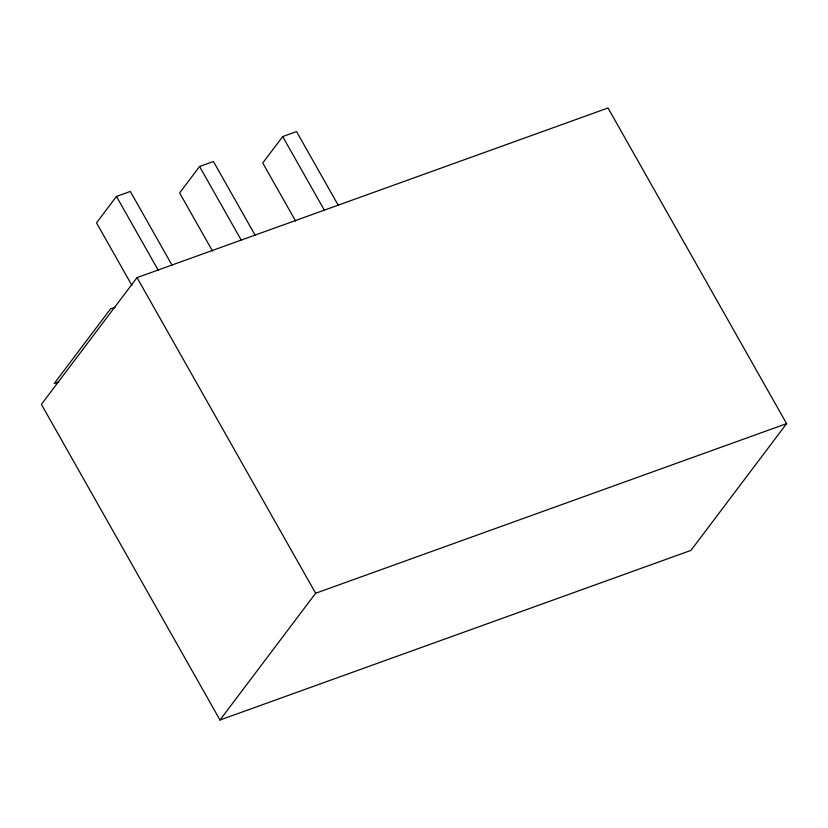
<?xml version="1.0" encoding="UTF-8"?>
<svg xmlns="http://www.w3.org/2000/svg" width="828" height="828" viewBox="0 0 828 828"><rect width="100%" height="100%" fill="white"/><g stroke="black" fill="none" stroke-linecap="round" stroke-linejoin="round"><path stroke-width="1.24" d="M172.069 265.229L130.317 191.444L116.469 196.433L96.524 222.867L131.952 285.474M255.179 235.297L213.438 161.512L199.579 166.5L179.635 192.924L212.527 251.06M137.044 277.608L41.4 404.364L219.989 720.018L690.956 550.392L786.6 423.636L608.011 107.982L137.044 277.608L315.634 593.262L219.989 720.018M338.29 205.365L296.548 131.58L282.69 136.568L262.755 162.992L295.648 221.128M115.175 307.209L110.548 308.875L54.193 383.561L58.819 381.894M315.634 593.262L786.6 423.636M282.69 136.568L324.441 210.353M199.579 166.5L241.331 240.286M116.469 196.433L158.22 270.218"/></g></svg>
